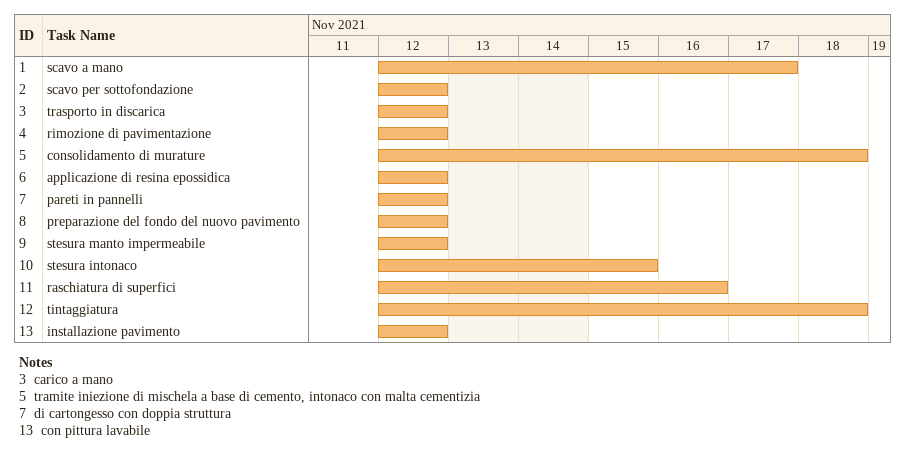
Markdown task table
| ID | Task | Start | Finish |
|---|---|---|---|
| 1 | scavo a mano | 2021-11-12 | 2021-11-17 |
| 2 | scavo per sottofondazione | 2021-11-12 | 2021-11-12 |
| 3 | trasporto in discarica | 2021-11-12 | 2021-11-12 |
| 4 | rimozione di pavimentazione | 2021-11-12 | 2021-11-12 |
| 5 | consolidamento di murature | 2021-11-12 | 2021-11-18 |
| 6 | applicazione di resina epossidica | 2021-11-12 | 2021-11-12 |
| 7 | pareti in pannelli | 2021-11-12 | 2021-11-12 |
| 8 | preparazione del fondo del nuovo pavimento | 2021-11-12 | 2021-11-12 |
| 9 | stesura manto impermeabile | 2021-11-12 | 2021-11-12 |
| 10 | stesura intonaco | 2021-11-12 | 2021-11-15 |
| 11 | raschiatura di superfici | 2021-11-12 | 2021-11-16 |
| 12 | tintaggiatura | 2021-11-12 | 2021-11-18 |
| 13 | installazione pavimento | 2021-11-12 | 2021-11-12 |

Notes
- 3: carico a mano
- 5: tramite iniezione di mischela a base di cemento, intonaco con malta cementizia
- 7: di cartongesso con doppia struttura
- 13: con pittura lavabile
